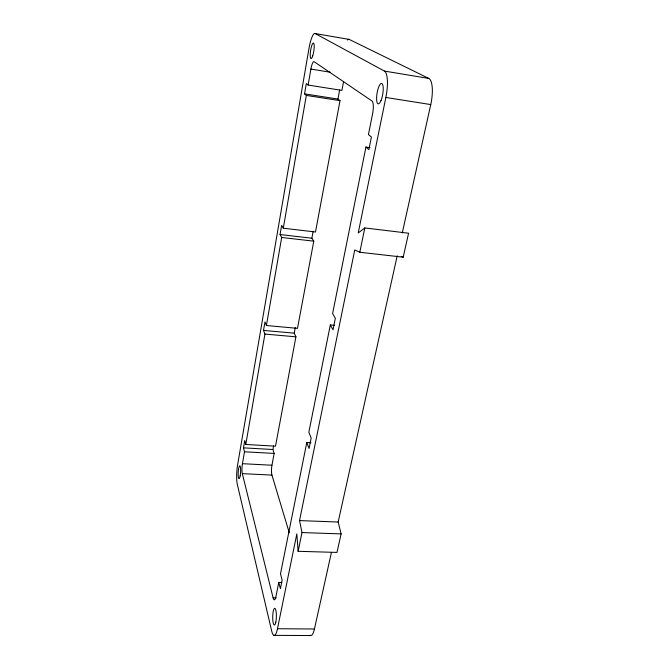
<?xml version="1.0" encoding="UTF-8"?>
<svg xmlns="http://www.w3.org/2000/svg" width="669" height="669" viewBox="0 0 669 669"><rect width="100%" height="100%" fill="white"/><g stroke="black" fill="none" stroke-linecap="round" stroke-linejoin="round"><path stroke-width="1" d="M295.288 327.551L294.251 333.154L295.924 336.816L275.503 446.181L245.774 444.475L264.924 334.082L263.502 330.419L264.974 321.931L266.404 325.527L297.504 328.345L313.778 241.166L311.879 238.231L313.192 231.156M266.404 325.527L281.682 237.47L280.052 234.543L281.641 225.353L283.288 228.204L315.492 231.992L340.019 100.643L337.962 99.062L304.546 93.861L306.318 83.583L308.116 85.047L341.926 90.399L343.59 81.518M276.188 597.894L273.111 597.843L242.312 473.635A7.284 1.371 -86.5 0 1 242.437 463.692L244.503 451.784L243.474 447.854L244.729 440.587L245.774 444.475M283.288 228.204L306.318 95.416L304.546 93.861M308.116 85.047L310.893 69.066A8.781 1.856 -81.4 0 1 314.062 61.648L371.972 100.986A11.114 3.044 -80.9 0 1 372.574 113.839L368.427 134.578L371.42 137.02L368.878 149.613L365.935 147.046L332.602 313.535L335.345 318.277L333.02 329.8L330.319 324.95L334.45 325.326M289.276 532.775L271.94 475.099A7.217 1.581 -86.8 0 1 271.949 465.231L274.148 453.431L272.91 449.509L273.579 445.914M337.962 99.062L339.66 89.922M281.9 582.498L278.772 582.44L275.979 596.388A9.157 2.007 -88.4 0 1 273.111 597.843M310.951 442.778L306.778 442.527L280.487 573.851L282.142 580.006L280.403 588.645L278.772 582.44M330.319 324.95L308.844 432.216L311.177 438.078L309.078 448.481L306.778 442.527M402.278 232.946L430.752 104.573A22.721 7.326 -79.7 0 0 428.77 78.424L349.293 39.438L315.174 33.542A17.494 3.621 -81.3 0 0 308.919 48.745L237.604 464.855A14.3 2.643 -86.5 0 0 237.303 484.314L271.664 630.9A18.64 4.073 -88.8 0 0 277.476 628.735L296.827 533.895L298.123 551.306L336.975 552.418L341.123 533.895L338.163 522.029L397.202 255.826M298.123 551.306L301.987 532.574L299.536 520.591L354.754 249.947L359.805 252.255L403.206 257.18L408.583 233.213L364.814 227.945L358.224 232.937L385.862 97.465A23.005 6.439 -80.5 0 0 384.432 71.081L315.174 33.542M359.805 252.255L364.814 227.945M309.948 635.257A18.448 4.658 -89.4 0 0 314.438 628.994L331.406 552.519M273.997 635.358L310.558 635.55M277.476 628.735L314.438 628.994M301.987 532.574L341.123 533.895M299.536 520.591L338.163 522.029M242.312 473.635L271.94 475.099M242.437 463.692L271.949 465.231M244.503 451.784L274.148 453.431M243.474 447.854L272.91 449.509M263.502 330.419L294.251 333.154M264.924 334.082L295.924 336.816M280.052 234.543L311.879 238.231M281.682 237.47L313.778 241.166M365.935 147.046L370.007 147.623M306.318 95.416L340.019 100.643M385.862 97.465L430.752 104.573M310.893 69.066L330.461 72.252M384.432 71.081L428.77 78.424M401.283 256.386L403.206 257.18M347.562 40.006A17.327 4.156 -80.7 0 1 349.293 39.438M312.724 55.845A7.869 1.631 -81.3 0 0 313.627 43.151A7.869 1.631 -81.3 0 0 310.274 53.42A7.869 1.631 -81.3 0 0 312.724 55.845M381.004 100.576A10.353 2.893 -80.5 0 0 382.083 83.684A10.353 2.893 -80.5 0 0 376.647 96.712A10.353 2.893 -80.5 0 0 381.004 100.576M275.82 622.153A8.388 1.831 -88.8 0 0 275.068 608.439A8.388 1.831 -88.8 0 0 272.76 619.41A8.388 1.831 -88.8 0 0 275.82 622.153M240.188 475.751A6.431 1.187 -86.5 0 0 239.845 465.816A6.431 1.187 -86.5 0 0 238.164 475.115A6.431 1.187 -86.5 0 0 240.188 475.751"/></g></svg>
